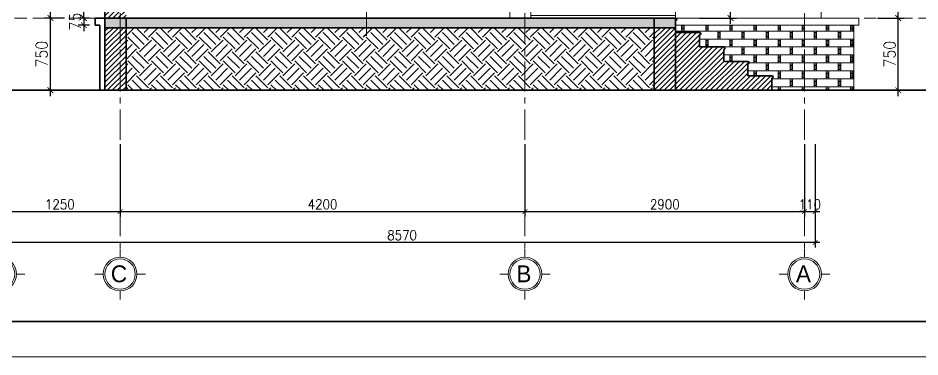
# Model space of a CAD drawing. Header units: millimetres. Extents: x -529782 to -142003, y -492574 to -273331.
# Drawn here: x -238503 to -229147, y -412168 to -408652 of the extents above; entities that cross this region are included whole.
import ezdxf
from ezdxf.enums import TextEntityAlignment as Align

# ---------------------------------------------------------------- set-up
doc = ezdxf.new("R2010")
doc.units = ezdxf.units.MM
doc.header["$LTSCALE"] = 500
doc.header["$MEASUREMENT"] = 0
doc.header["$PDMODE"] = 3
doc.linetypes.add('CENTER', pattern=[2, 1.25, -0.25, 0.25, -0.25])
doc.linetypes.add('HIDDEN', pattern=[0.375, 0.25, -0.125])
doc.layers.get('0').update_dxf_attribs({"linetype": 'CONTINUOUS', "lineweight": 13})
doc.layers.get('Defpoints').update_dxf_attribs({"color": 255, "linetype": 'CONTINUOUS', "lineweight": 13})
for name, color, linetype, lineweight in [('1.cat 30', 30, 'CONTINUOUS', 35), ('1.cot', 2, 'CONTINUOUS', 35), ('2.thay 145', 145, 'CONTINUOUS', 18), ('3.manh 08', 8, 'CONTINUOUS', 9), ('4.dim 08', 8, 'CONTINUOUS', 13), ('5.noi that 15', 15, 'CONTINUOUS', 9), ('6.khuat 75', 75, 'HIDDEN', 18), ('7.tim 67', 67, 'CENTER', 9), ('8.vat lieu 08', 8, 'CONTINUOUS', 5), ('9.text \xad white', 7, 'CONTINUOUS', 15), ('CA.thay 145', 145, 'CONTINUOUS', 18), ('CA.vat lieu 08', 8, 'CONTINUOUS', 5)]:
    doc.layers.add(name, color=color, linetype=linetype, lineweight=lineweight)
doc.styles.add('CA.JSC1', font='')
doc.styles.get("Standard").update_dxf_attribs({"font": 'txt.shx', "width": 0.9})
doc.styles.get('CA.JSC1').set_extended_font_data('.VnAvantH')
doc.dimstyles.new('CA 50', dxfattribs={"dimscale": 0, "dimtxt": 100, "dimasz": 50, "dimexe": 50, "dimexo": 0, "dimgap": 25, "dimtad": 1, "dimdec": 0, "dimzin": 0, "dimdsep": 46, "dimtxsty": 'Standard', "dimblk": 'ARCHTICK', "dimcen": 0.09, "dimdle": 50, "dimclrd": 256, "dimclre": 256, "dimclrt": 7, "dimadec": 0, "dimazin": 0, "dimtfac": 1, "dimtdec": 0, "dimtix": 1, "dimtmove": 2, "dimatfit": 3, "dimldrblk": 'DOT', "dimfxl": 1, "dimtolj": 1, "dimtzin": 0, "dimarcsym": 0})
doc.dimstyles.new('CA 60', dxfattribs={"dimscale": 0, "dimtxt": 120, "dimasz": 60, "dimexe": 60, "dimexo": 0, "dimgap": 30, "dimtad": 1, "dimdec": 0, "dimzin": 0, "dimdsep": 46, "dimtxsty": 'Standard', "dimblk": 'ARCHTICK', "dimcen": 0.09, "dimdle": 60, "dimclrd": 256, "dimclre": 256, "dimclrt": 7, "dimadec": 0, "dimazin": 0, "dimtfac": 1, "dimtdec": 0, "dimtix": 1, "dimtmove": 2, "dimatfit": 3, "dimldrblk": 'DOT', "dimfxl": 1, "dimtolj": 1, "dimtzin": 0, "dimarcsym": 0})

# ---------------------------------------------------------------- blocks, each defined once
blk = doc.blocks.new('khung co loan')
at = {"layer": '1.cat 30'}
blk.add_lwpolyline([(1158.281703106128, -14553.47590842255), (1158.281703106128, -303.4759079545038), (20658.28170374641, -303.4759079545038), (20658.28170374641, -14553.47590842255)], close=True, dxfattribs=at)
at = {"layer": '3.manh 08'}
blk.add_lwpolyline([(0, -14850.00000048772), (21000.00000000023, -14850.00000048772), (21000.00000000023, -4.877219907939434e-07), (0, -4.877219907939434e-07)], close=True, dxfattribs=at)
blk = doc.blocks.new('A$C41BA5761')
at = {"layer": '2.thay 145'}
blk.add_lwpolyline([(839.9994073519047, 524.9998310285737, -3898660.642287513), (839.9994073521084, 525.0001542164828, 1.154242490888426e-06), (839.9994073524431, 524.9999926225864, 1.154242490888426e-06)], format="xyb", dxfattribs=at)
at = {"layer": '3.manh 08'}
for p, q in [((524.9994049160159, 1050.000159478077), (524.9994049160159, 875.0001713204256)), ((174.9994048396911, 525.0001523148676), (-0.000583361616008915, 525.0001523148676)), ((874.9994049923262, 525.0001523148676), (1049.999393193633, 525.0001523148676)), ((524.9994049160159, 0.0001831847475841641), (524.9994049160159, 175.000171342399))]:
    blk.add_line(p, q, dxfattribs=at)
blk.add_arc((524.9994049160159, 525.0001713313977), 349.9999999890093, 359.9999968883953, 359.9999381014106, dxfattribs=at)
blk = doc.blocks.new('_ArchTick')
at = {"color": 1, "linetype": 'ByBlock', "const_width": 0.150000081}
blk.add_lwpolyline([(-0.5000002699998731, -0.5000002699998731), (0.5000002699998731, 0.5000002699998731)], dxfattribs=at)
blk = doc.blocks.new('*D187')
at = {"layer": '4.dim 08', "lineweight": -2, "transparency": 16777216}
for p, q in [((-238694.0814880948, -409962), (-238694.0814880948, -410710)), ((-237444.0814880947, -409962), (-237444.0814880947, -410710)), ((-238744.0814880948, -410660), (-237394.0814880947, -410660))]:
    blk.add_line(p, q, dxfattribs=at)
at = {"layer": 'Defpoints', "color": 0, "transparency": 16777216}
for p in [(-238694.0814880948, -409962), (-237444.0814880947, -409962), (-237444.0814880947, -410660)]:
    blk.add_point(p, dxfattribs=at)
at = {"layer": '4.dim 08', "lineweight": -2, "transparency": 16777216, "xscale": 50, "yscale": 50, "zscale": 50, "rotation": 180}
blk.add_blockref('_ArchTick', (-238694.0814880948, -410660), dxfattribs=at)
at = {"layer": '4.dim 08', "lineweight": -2, "transparency": 16777216, "xscale": 50, "yscale": 50, "zscale": 50}
blk.add_blockref('_ArchTick', (-237444.0814880947, -410660), dxfattribs=at)
at = {"layer": '4.dim 08', "color": 7, "transparency": 16777216, "insert": (-238069.0814880948, -410585), "char_height": 100, "attachment_point": 5}
blk.add_mtext('\\A1;1250', dxfattribs=at)
blk = doc.blocks.new('_DOT')
at = {"color": 1, "linetype": 'ByBlock'}
blk.add_line((-0.5, 0), (-1, 0), dxfattribs=at)
at = {"color": 1, "linetype": 'ByBlock', "const_width": 0.5}
blk.add_lwpolyline([(-0.25, 0, 1), (0.25, 0, 1)], format="xyb", close=True, dxfattribs=at)
blk = doc.blocks.new('*D188')
at = {"layer": '4.dim 08', "lineweight": -2, "transparency": 16777216}
for p, q in [((-237444.0814880947, -409962), (-237444.0814880947, -410710.0000000001)), ((-233244.0814880948, -409962.0000000001), (-233244.0814880948, -410710.0000000001)), ((-237494.0814880947, -410660.0000000001), (-233194.0814880948, -410660.0000000001))]:
    blk.add_line(p, q, dxfattribs=at)
at = {"layer": 'Defpoints', "color": 0, "transparency": 16777216}
for p in [(-237444.0814880947, -409962), (-233244.0814880948, -409962.0000000001), (-233244.0814880948, -410660.0000000001)]:
    blk.add_point(p, dxfattribs=at)
at = {"layer": '4.dim 08', "lineweight": -2, "transparency": 16777216, "xscale": 50, "yscale": 50, "zscale": 50, "rotation": 180}
blk.add_blockref('_ArchTick', (-237444.0814880947, -410660.0000000001), dxfattribs=at)
at = {"layer": '4.dim 08', "lineweight": -2, "transparency": 16777216, "xscale": 50, "yscale": 50, "zscale": 50}
blk.add_blockref('_ArchTick', (-233244.0814880948, -410660.0000000001), dxfattribs=at)
at = {"layer": '4.dim 08', "color": 7, "transparency": 16777216, "insert": (-235344.0814880947, -410585.0000000001), "char_height": 100, "attachment_point": 5}
blk.add_mtext('\\A1;4200', dxfattribs=at)
blk = doc.blocks.new('*D189')
at = {"layer": '4.dim 08', "lineweight": -2, "transparency": 16777216}
for p, q in [((-233244.0814880948, -409962.0000000001), (-233244.0814880948, -410710.0000000001)), ((-230344.0814880948, -409962.0000000001), (-230344.0814880948, -410710.0000000001)), ((-233294.0814880948, -410660.0000000001), (-230294.0814880948, -410660.0000000001))]:
    blk.add_line(p, q, dxfattribs=at)
at = {"layer": 'Defpoints', "color": 0, "transparency": 16777216}
for p in [(-233244.0814880948, -409962.0000000001), (-230344.0814880948, -409962.0000000001), (-230344.0814880948, -410660.0000000001)]:
    blk.add_point(p, dxfattribs=at)
at = {"layer": '4.dim 08', "lineweight": -2, "transparency": 16777216, "xscale": 50, "yscale": 50, "zscale": 50, "rotation": 180}
blk.add_blockref('_ArchTick', (-233244.0814880948, -410660.0000000001), dxfattribs=at)
at = {"layer": '4.dim 08', "lineweight": -2, "transparency": 16777216, "xscale": 50, "yscale": 50, "zscale": 50}
blk.add_blockref('_ArchTick', (-230344.0814880948, -410660.0000000001), dxfattribs=at)
at = {"layer": '4.dim 08', "color": 7, "transparency": 16777216, "insert": (-231794.0814880948, -410585.0000000001), "char_height": 100, "attachment_point": 5}
blk.add_mtext('\\A1;2900', dxfattribs=at)
blk = doc.blocks.new('*D190')
at = {"layer": '4.dim 08', "lineweight": -2, "transparency": 16777216}
for p, q in [((-230344.0814880948, -409962.0000000001), (-230344.0814880948, -410710.0000000001)), ((-230234.0814880948, -409962.0000000001), (-230234.0814880948, -410710.0000000001)), ((-230344.0814880948, -410660.0000000001), (-230394.0814880948, -410660.0000000001)), ((-230344.0814880948, -410660.0000000001), (-230234.0814880948, -410660.0000000001)), ((-230234.0814880948, -410660.0000000001), (-230184.0814880948, -410660.0000000001))]:
    blk.add_line(p, q, dxfattribs=at)
at = {"layer": 'Defpoints', "color": 0, "transparency": 16777216}
for p in [(-230344.0814880948, -409962.0000000001), (-230234.0814880948, -409962.0000000001), (-230234.0814880948, -410660.0000000001)]:
    blk.add_point(p, dxfattribs=at)
at = {"layer": '4.dim 08', "lineweight": -2, "transparency": 16777216, "xscale": 50, "yscale": 50, "zscale": 50}
blk.add_blockref('_ArchTick', (-230344.0814880948, -410660.0000000001), dxfattribs=at)
at = {"layer": '4.dim 08', "lineweight": -2, "transparency": 16777216, "xscale": 50, "yscale": 50, "zscale": 50, "rotation": 180}
blk.add_blockref('_ArchTick', (-230234.0814880948, -410660.0000000001), dxfattribs=at)
at = {"layer": '4.dim 08', "color": 7, "transparency": 16777216, "insert": (-230289.0814880948, -410585.0000000001), "char_height": 100, "attachment_point": 5}
blk.add_mtext('\\A1;110', dxfattribs=at)
blk = doc.blocks.new('*D191')
at = {"layer": '4.dim 08', "lineweight": -2, "transparency": 16777216}
for p, q in [((-238804.0814880948, -409962), (-238804.0814880948, -411031)), ((-230234.0814880948, -409962.0000000001), (-230234.0814880948, -411031)), ((-230184.0814880948, -410981), (-238854.0814880948, -410981))]:
    blk.add_line(p, q, dxfattribs=at)
at = {"layer": 'Defpoints', "color": 0, "transparency": 16777216}
for p in [(-238804.0814880948, -409962), (-230234.0814880948, -409962.0000000001), (-238804.0814880948, -410981)]:
    blk.add_point(p, dxfattribs=at)
at = {"layer": '4.dim 08', "lineweight": -2, "transparency": 16777216, "xscale": 50, "yscale": 50, "zscale": 50, "rotation": 180}
blk.add_blockref('_ArchTick', (-238804.0814880948, -410981), dxfattribs=at)
at = {"layer": '4.dim 08', "lineweight": -2, "transparency": 16777216, "xscale": 50, "yscale": 50, "zscale": 50}
blk.add_blockref('_ArchTick', (-230234.0814880948, -410981), dxfattribs=at)
at = {"layer": '4.dim 08', "color": 7, "transparency": 16777216, "insert": (-234519.0814880948, -410906), "char_height": 100, "attachment_point": 5}
blk.add_mtext('\\A1;8570', dxfattribs=at)
blk = doc.blocks.new('*D198')
at = {"layer": '4.dim 08', "lineweight": -2, "transparency": 16777216}
for p, q in [((-231110.9988260525, -408711.9999999999), (-231110.9988260525, -405691.9999999999)), ((-231433.4988260525, -405751.9999999999), (-231050.9988260525, -405751.9999999999)), ((-231433.4988260525, -408651.9999999999), (-231050.9988260525, -408651.9999999999))]:
    blk.add_line(p, q, dxfattribs=at)
at = {"layer": 'Defpoints', "color": 0, "transparency": 16777216}
for p in [(-231433.4988260525, -405751.9999999999), (-231110.9988260525, -405751.9999999999), (-231433.4988260525, -408651.9999999999)]:
    blk.add_point(p, dxfattribs=at)
at = {"layer": '4.dim 08', "lineweight": -2, "transparency": 16777216, "xscale": 60, "yscale": 60, "zscale": 60}
for p, rotation in [((-231110.9988260525, -405751.9999999999), 90), ((-231110.9988260525, -408651.9999999999), 270)]:
    blk.add_blockref('_ArchTick', p, dxfattribs=dict(at, rotation=rotation))
at = {"layer": '4.dim 08', "color": 7, "transparency": 16777216, "insert": (-231200.9988260525, -407202), "char_height": 120, "attachment_point": 5, "rotation": 90}
blk.add_mtext('\\A1;2900', dxfattribs=at)
blk = doc.blocks.new('*D200')
at = {"layer": '4.dim 08', "lineweight": -2, "transparency": 16777216}
for p, q in [((-229371.9988260525, -409462), (-229371.9988260525, -408592)), ((-229586.9988260525, -408652), (-229311.9988260525, -408652)), ((-229586.9988260525, -409402), (-229311.9988260525, -409402))]:
    blk.add_line(p, q, dxfattribs=at)
at = {"layer": 'Defpoints', "color": 0, "transparency": 16777216}
for p in [(-229586.9988260525, -408652), (-229371.9988260525, -408652), (-229586.9988260525, -409402)]:
    blk.add_point(p, dxfattribs=at)
at = {"layer": '4.dim 08', "lineweight": -2, "transparency": 16777216, "xscale": 60, "yscale": 60, "zscale": 60}
for p, rotation in [((-229371.9988260525, -408652), 90), ((-229371.9988260525, -409402), 270)]:
    blk.add_blockref('_ArchTick', p, dxfattribs=dict(at, rotation=rotation))
at = {"layer": '4.dim 08', "color": 7, "transparency": 16777216, "insert": (-229461.9988260525, -409027.0000000001), "char_height": 120, "attachment_point": 5, "rotation": 90}
blk.add_mtext('\\A1;750', dxfattribs=at)
blk = doc.blocks.new('*D213')
at = {"layer": '4.dim 08', "lineweight": -2, "transparency": 16777216}
for p, q in [((-238166.4988260525, -409461.9999999999), (-238166.4988260525, -408591.9999999998)), ((-238020.4988260525, -408651.9999999998), (-238226.4988260525, -408651.9999999998)), ((-238020.4988260525, -409401.9999999999), (-238226.4988260525, -409401.9999999999))]:
    blk.add_line(p, q, dxfattribs=at)
at = {"layer": 'Defpoints', "color": 0, "transparency": 16777216}
for p in [(-238166.4988260525, -408651.9999999998), (-238020.4988260525, -408651.9999999998), (-238020.4988260525, -409401.9999999999)]:
    blk.add_point(p, dxfattribs=at)
at = {"layer": '4.dim 08', "lineweight": -2, "transparency": 16777216, "xscale": 60, "yscale": 60, "zscale": 60}
for p, rotation in [((-238166.4988260525, -408651.9999999998), 90), ((-238166.4988260525, -409401.9999999999), 270)]:
    blk.add_blockref('_ArchTick', p, dxfattribs=dict(at, rotation=rotation))
at = {"layer": '4.dim 08', "color": 7, "transparency": 16777216, "insert": (-238256.4988260525, -409026.9999999999), "char_height": 120, "attachment_point": 5, "rotation": 90}
blk.add_mtext('\\A1;750', dxfattribs=at)
blk = doc.blocks.new('*D214')
at = {"layer": '4.dim 08', "lineweight": -2, "transparency": 16777216}
for p, q in [((-237819.4988260525, -408651.9999999998), (-237819.4988260525, -408591.9999999998)), ((-237762.9988260525, -408651.9999999998), (-237879.4988260525, -408651.9999999998)), ((-237762.9988260525, -408727.0000000001), (-237879.4988260525, -408727.0000000001)), ((-237819.4988260525, -408651.9999999998), (-237819.4988260525, -408727.0000000001)), ((-237819.4988260525, -408727.0000000001), (-237819.4988260525, -408787.0000000001))]:
    blk.add_line(p, q, dxfattribs=at)
at = {"layer": 'Defpoints', "color": 0, "transparency": 16777216}
for p in [(-237819.4988260525, -408727.0000000001), (-237762.9988260525, -408651.9999999998), (-237762.9988260525, -408727.0000000001)]:
    blk.add_point(p, dxfattribs=at)
at = {"layer": '4.dim 08', "lineweight": -2, "transparency": 16777216, "xscale": 60, "yscale": 60, "zscale": 60}
for p, rotation in [((-237819.4988260525, -408651.9999999998), 270), ((-237819.4988260525, -408727.0000000001), 90)]:
    blk.add_blockref('_ArchTick', p, dxfattribs=dict(at, rotation=rotation))
at = {"layer": '4.dim 08', "color": 7, "transparency": 16777216, "insert": (-237909.4988260525, -408689.5), "char_height": 120, "attachment_point": 5, "rotation": 90}
blk.add_mtext('\\A1;75', dxfattribs=at)
blk = doc.blocks.new('A$C31C4286B')
at = {"layer": '2.thay 145'}
blk.add_circle((491.9114505333504, 947.545449677622), 250.8460404388588, dxfattribs=at)
at = {"layer": '3.manh 08', "color": 8}
blk.add_circle((491.9114505333504, 947.545449677622), 273.6502259333005, dxfattribs=at)
at = {"layer": '5.noi that 15', "color": 2, "ltscale": 5}
blk.add_lwpolyline([(61.49860298237763, 644.1551124546677, 22.3891890828448, 22.3891890828448, 0), (61.49860298237763, 11.19478827965213, 22.3891890828448, 22.3891890828448, 0), (0.0004707459593191743, 11.19478827965213, 0, 0, 0), (0.0004707459593191743, 947.545449677622, 0, 0, 0), (218.2612246000499, 947.545449677622, 0, 0, 0)], format="xyseb", dxfattribs=at)

msp = doc.modelspace()

# ---------------------------------------------------------------- hatches: boundary and pattern name
at = {"layer": '1.cot'}
for points in [[(-237382.5814880948, -408651.9999999998), (-237602.5814880948, -408651.9999999998), (-237602.5814880948, -408751.9999999998), (-237382.5814880948, -408751.9999999998)], [(-231682.5814880948, -408652.0000000001), (-231902.5814880948, -408652.0000000001), (-231902.5814880948, -408752.0000000001), (-231682.5814880948, -408752)]]:
    msp.add_hatch(color=256, dxfattribs=at).paths.add_polyline_path(points)
at = {"layer": '3.manh 08'}
h = msp.add_hatch(dxfattribs=at)
h.set_pattern_fill('ANSI31', color=256, scale=1000, angle=315, style=0)
h.set_pattern_definition([(0, (90029.50117394747, 0), (3.552713678800501e-14, 125), [])])
h.paths.add_polyline_path([(-231682.5814880947, -405252.0000000001), (-233182.5814880945, -405252.0000000001), (-233182.5814880946, -405751.9999999999), (-233182.5814880948, -408652.0000000001), (-231682.5814880948, -408652)])
at = {"layer": '8.vat lieu 08'}
h = msp.add_hatch(dxfattribs=at)
h.set_pattern_fill('AR-CONC', color=256, scale=20, style=0)
h.set_pattern_definition([(49.99999999999999, (90029.50117394747, 0), (143.4520365201507, -12.55042699651902), [15, -165]), (355, (90029.50117394747, 0), (-27.7502667226, 150.4384267400024), [12, -132]), (100.4514, (90041.45550994747, -1.045868), (115.7018763428043, 137.8879084121907), [12.748038, -140.2284224]), (46.18420000000001, (90029.50117394747, 40), (213.4482097251289, -33.10380286580362), [22.5, -247.5]), (96.6356, (90047.28852294748, 37.2413386), (186.9325411097407, 194.8235741800883), [19.1220576, -210.3426]), (351.1842, (90029.50117394747, 40), (186.9323890267254, 194.8237201850649), [18, -198]), (21, (90049.50117394747, 30), (119.3814104236923, -80.52377813306776), [15, -165]), (326.0000000000001, (90049.50117394747, 30), (48.66306638431634, 145.0300090093706), [12, -132]), (71.4514, (90059.44962054747, 23.2896788), (168.044525716298, 64.50609934199048), [12.748038, -140.2284224]), (37.50000000000001, (90029.50117394747, 0), (2.431971063458134, 66.5787707662623), [0, -130.4, 0, -134, 0, -132.5]), (7.499999999999999, (90029.50117394747, 0), (52.61390748842972, 78.88234237647205), [0, -76.39999999999999, 0, -127.4, 0, -50.5]), (327.5, (89984.90117394747, 0), (106.7644872344818, -4.51097434687596), [0, -50, 0, -156, 0, -207]), (317.5, (89964.90117394747, 0), (116.6372338684772, 20.02099646646353), [0, -65, 0, -103.6, 0, -147])])
h.paths.add_polyline_path([(-231902.5814880948, -408652.0000000001), (-237382.5814880948, -408651.9999999998), (-237382.5814880948, -408751.9999999998), (-231902.5814880947, -408752)])
h = msp.add_hatch(dxfattribs=at)
h.set_pattern_fill('BRSTONE', color=256, scale=250, style=0)
h.set_pattern_definition([(0, (48055.9185119053, 0), (0, 82.5), []), (90, (48280.9185119053, 0), (-125, 82.50000000000001), [82.5, -82.5]), (90, (48255.9185119053, 0), (-125, 82.50000000000001), [82.5, -82.5]), (0, (48280.9185119053, 13.75), (125, 82.5), [-225, 25]), (0, (48280.9185119053, 27.5), (125, 82.5), [-225, 25]), (0, (48280.9185119053, 41.25), (125, 82.5), [-225, 25]), (0, (48280.9185119053, 55), (125, 82.5), [-225, 25]), (0, (48280.9185119053, 68.75), (125, 82.5), [-225, 25])])
h.paths.add_polyline_path([(-229832.5814880948, -408727), (-231682.5814880948, -408726.9999999999), (-231682.5814880948, -408802.0000000001), (-231432.5814880948, -408802, -1), (-231432.5814880947, -408827), (-231432.5814880947, -408952.0000000001), (-231182.5814880948, -408952, -1), (-231182.5814880947, -408977), (-231182.5814880948, -409101.9999999999), (-230932.5814880948, -409102, -1), (-230932.5814880948, -409127), (-230932.5814880948, -409252), (-230682.5814880948, -409252, -1), (-230682.5814880948, -409276.9999999999), (-230682.5814880948, -409402), (-229832.5814880948, -409402.0000000001)])
h = msp.add_hatch(dxfattribs=at)
h.set_pattern_fill('EARTH', color=256, scale=700, angle=45, style=0)
h.set_pattern_definition([(45, (90029.50117394747, 0), (1.4210854715202e-14, 247.4873734152916), [175, -175]), (45, (89983.0972914321, 46.40388251536719), (1.4210854715202e-14, 247.4873734152916), [175, -175]), (45, (89936.69340891673, 92.80776503073437), (1.4210854715202e-14, 247.4873734152916), [175, -175]), (135, (89936.69340891673, 123.7436867076458), (-247.4873734152916, 4.263256414560601e-14), [175, -175]), (135, (89983.0972914321, 170.147569223013), (-247.4873734152916, 4.263256414560601e-14), [175, -175]), (135, (90029.50117394747, 216.5514517383802), (-247.4873734152916, 4.263256414560601e-14), [175, -175])])
h.paths.add_polyline_path([(-231902.5814880948, -408752.0000000001), (-237382.5814880948, -408751.9999999998), (-237382.5814880948, -409401.9999999999), (-231902.5814880948, -409401.9999999999)])
at = {"layer": 'CA.vat lieu 08'}
h = msp.add_hatch(dxfattribs=at)
h.set_pattern_fill('ANSI31', color=256, scale=300, style=0)
h.set_pattern_definition([(45, (16700.91851190536, 0), (-26.51650429449553, 26.51650429449553), [])])
h.paths.add_polyline_path([(-237382.5814880948, -398751.9999999999), (-237602.5814880948, -398751.9999999998), (-237602.5814880948, -401651.9999999998), (-237382.5814880948, -401651.9999999998)])
h.paths.add_polyline_path([(-233182.5814880943, -398867.1587747609), (-233182.5814880942, -398752.0000000001), (-233402.5814880944, -398752), (-233402.5814880943, -398982), (-233182.5814880943, -398982)])
h.paths.add_polyline_path([(-233182.5814880944, -401151.9999999999), (-233292.5814880943, -401151.9999999999), (-233292.5814880943, -400802), (-233402.5814880944, -400802.0000000001), (-233402.5814880944, -401652.0000000001), (-233182.5814880944, -401652.0000000001)])
h.paths.add_polyline_path([(-233182.5814880944, -402052.0000000001), (-233402.5814880944, -402052), (-233402.5814880944, -402244.0000859864), (-233182.5814880944, -402244.0000859865)])
h.paths.add_polyline_path([(-237382.5814880948, -402051.9999999998), (-237602.5814880947, -402051.9999999998), (-237602.5814880948, -404951.9999999998), (-237382.5814880948, -404951.9999999998)])
h.paths.add_polyline_path([(-231682.5814880948, -404802.0000000001), (-231742.5814880946, -404810.1818181819), (-231742.5814880947, -404812.9090909092), (-231762.581488095, -404812.9090909092), (-231902.5814880948, -404832.0000000001), (-231902.5814880948, -404952), (-231682.5814880948, -404952.0000000001)])
h.paths.add_polyline_path([(-233182.5814880945, -405352.0000000001), (-233402.5814880945, -405351.9999999999), (-233402.5814880945, -405551.9999999999), (-233182.5814880945, -405551.9999999999)])
h.paths.add_polyline_path([(-237382.5814880949, -405351.9999999999), (-237602.5814880948, -405351.9999999998), (-237602.5814880948, -408651.9999999998), (-237382.5814880949, -408651.9999999998)])
h.paths.add_polyline_path([(-231682.5814880948, -408752.0000000001), (-231902.5814880948, -408752.0000000001), (-231902.5814880948, -409402), (-231682.5814880948, -409402.0000000001)])
h.paths.add_polyline_path([(-230932.5814880948, -409127, 1), (-230932.5814880948, -409102), (-231182.5814880948, -409102), (-231182.5814880947, -408977, 1), (-231182.5814880948, -408952), (-231432.5814880948, -408952), (-231432.5814880947, -408827, 1), (-231432.5814880948, -408802), (-231682.5814880948, -408802), (-231682.5814880948, -409402), (-230682.5814880948, -409402), (-230682.5814880947, -409276.9999999999, 1), (-230682.5814880948, -409252), (-230932.5814880948, -409252)])
h.paths.add_polyline_path([(-237382.5814880948, -408751.9999999998), (-237602.5814880948, -408751.9999999998), (-237602.5814880948, -409402), (-237382.5814880948, -409402.0000000001)])

# ---------------------------------------------------------------- linework, layer by layer
at = {"layer": '1.cat 30'}
for p, q in [((-237602.5814880948, -408651.9999999998), (-237602.5814880948, -398487.0581446034)), ((-237602.5814880948, -408651.9999999998), (-237702.5814880948, -408651.9999999998)), ((-237702.5814880948, -408651.9999999998), (-237702.5814880948, -408727.0000000001)), ((-237702.5814880948, -408727.0000000001), (-237652.5814880948, -408727.0000000001)), ((-237652.5814880948, -408727.0000000001), (-237652.5814880948, -409401.9999999999)), ((-237602.5814880948, -409402), (-237602.5814880948, -408651.9999999998)), ((-231682.5814880948, -408652.0000000001), (-237602.5814880948, -408651.9999999998)), ((-237382.5814880948, -409402), (-237382.5814880948, -408651.9999999998)), ((-231902.5814880948, -408652.0000000001), (-231902.5814880948, -409401.9999999999)), ((-231682.5814880948, -408652.0000000001), (-231682.5814880948, -409401.9999999999)), ((-231682.5814880948, -408676.9999999999), (-231682.5814880948, -408802)), ((-231682.5814880948, -408752.0000000001), (-237602.5814880948, -408751.9999999998)), ((-231682.5814880948, -408802), (-231432.5814880948, -408802)), ((-231432.5814880947, -408827), (-231432.5814880948, -408952)), ((-231432.5814880948, -408952), (-231182.5814880948, -408952)), ((-231182.5814880947, -408977), (-231182.5814880948, -409102)), ((-231182.5814880948, -409102), (-230932.5814880948, -409102)), ((-230932.5814880948, -409127), (-230932.5814880948, -409252)), ((-230932.5814880948, -409252), (-230682.5814880948, -409252)), ((-230682.5814880948, -409402), (-230682.5814880948, -409276.9999999999)), ((-230682.5814880947, -409276.9999999999), (-230682.5814880948, -409402)), ((-223600.2437841342, -409402), (-244886.5840157711, -409402))]:
    msp.add_line(p, q, dxfattribs=at)
for centre, radius in [((-231682.5814880948, -408664.5), 12.49999999997089), ((-231432.5814880948, -408814.5), 12.5), ((-231182.5814880948, -408964.5), 12.5), ((-230932.5814880948, -409114.5), 12.5), ((-230682.5814880948, -409264.5), 12.5)]:
    msp.add_arc(centre, radius, 270, 90, dxfattribs=at)
at = {"layer": '2.thay 145'}
for p, q in [((-233402.5814880945, -405751.9999999999), (-233402.5814880947, -408652)), ((-233182.5814880946, -405751.9999999999), (-233182.5814880948, -408652)), ((-229782.5814880948, -408651.9999999999), (-229782.5814880948, -408727))]:
    msp.add_line(p, q, dxfattribs=at)
at = {"layer": '6.khuat 75'}
msp.add_line((-223600.2437841342, -408652), (-244886.5840157712, -408652), dxfattribs=at)
at = {"layer": '7.tim 67', "ltscale": 0.5}
for p, q in [((-237444.0814880948, -394102.6526801315), (-237444.0814880948, -411046)), ((-233244.0814880948, -394102.6526801315), (-233244.0814880948, -411046.0000000001)), ((-230344.0814880948, -394102.6526801315), (-230344.0814880948, -411046.0000000001))]:
    msp.add_line(p, q, dxfattribs=at)
at = {"layer": 'CA.thay 145'}
for p, q in [((-231682.5814880948, -408652), (-231682.5814880948, -405252.0000000001)), ((-230172.5814880949, -408651.9999999999), (-230172.5814880949, -405252.0000000001)), ((-231682.5814880948, -408652), (-229782.5814880948, -408651.9999999999)), ((-231682.5814880948, -408727), (-229782.5814880948, -408727)), ((-229832.5814880948, -409402), (-229832.5814880948, -408727)), ((-229832.5814880948, -409402), (-229832.5814880948, -408727))]:
    msp.add_line(p, q, dxfattribs=at)

# ---------------------------------------------------------------- block references
at = {"layer": '2.thay 145'}
for name, p, xscale, yscale, zscale in [('khung co loan', (-246325.0826620421, -393725.7584568972), 1.241924691043096, 1.241924691072199, 1.241924691059295), ('A$C31C4286B', (-234917.5536761383, -408837.9300785743), 0.5, 0.5, 0.5)]:
    msp.add_blockref(name, p, dxfattribs=dict(at, xscale=xscale, yscale=yscale, zscale=zscale))
at = {"layer": '2.thay 145', "xscale": 0.5, "yscale": 0.5, "zscale": 0.5, "rotation": 90}
for p in [(-238431.5814119374, -411570.9996965968), (-237181.5814119373, -411570.9996965968), (-232981.5814119373, -411570.9996965969), (-230081.5814119374, -411570.9996965969)]:
    msp.add_blockref('A$C41BA5761', p, dxfattribs=at)

# ---------------------------------------------------------------- texts
at = {"layer": '9.text \xad white', "style": 'CA.JSC1'}
for s, p in [('c', (-237455.8314338173, -411305.7496776162)), ('b', (-233255.8314338173, -411305.7496776163)), ('a', (-230355.8314338173, -411305.7496776163))]:
    msp.add_text(s, height=174.9999882000658, dxfattribs=at).set_placement(p, align=Align.MIDDLE)

# ---------------------------------------------------------------- dimensions: what is measured, and where the dimension line sits
at = {"layer": '4.dim 08'}
for base, p1, p2, picture, middle in [((-231110.9988260525, -405751.9999999999), (-231433.4988260525, -408651.9999999999), (-231433.4988260525, -405751.9999999999), '*D198', (-231200.9988260525, -407202)), ((-238166.4988260525, -408651.9999999998), (-238020.4988260525, -409401.9999999999), (-238020.4988260525, -408651.9999999998), '*D213', (-238256.4988260525, -409026.9999999999)), ((-237819.4988260525, -408727.0000000001), (-237762.9988260525, -408651.9999999998), (-237762.9988260525, -408727.0000000001), '*D214', (-237909.4988260525, -408689.5)), ((-229371.9988260525, -408652), (-229586.9988260525, -409402), (-229586.9988260525, -408652), '*D200', (-229461.9988260525, -409027.0000000001))]:
    dim = msp.add_linear_dim(base=base, p1=p1, p2=p2, angle=90, dimstyle='CA 60', override={"dimscale": 1}, dxfattribs=at)
    dim.commit()
    dim.dimension.update_dxf_attribs({"geometry": picture, "text_midpoint": middle})
at = {"layer": '4.dim 08', "color": 251}
for base, p1, p2, picture, middle in [((-238804.0814880948, -410981), (-230234.0814880948, -409962.0000000001), (-238804.0814880948, -409962), '*D191', (-234519.0814880948, -410906)), ((-237444.0814880947, -410660), (-238694.0814880948, -409962), (-237444.0814880947, -409962), '*D187', (-238069.0814880948, -410585)), ((-233244.0814880948, -410660.0000000001), (-237444.0814880947, -409962), (-233244.0814880948, -409962.0000000001), '*D188', (-235344.0814880947, -410585.0000000001)), ((-230344.0814880948, -410660.0000000001), (-233244.0814880948, -409962.0000000001), (-230344.0814880948, -409962.0000000001), '*D189', (-231794.0814880948, -410585.0000000001)), ((-230234.0814880948, -410660.0000000001), (-230344.0814880948, -409962.0000000001), (-230234.0814880948, -409962.0000000001), '*D190', (-230289.0814880948, -410585.0000000001))]:
    dim = msp.add_linear_dim(base=base, p1=p1, p2=p2, angle=180, dimstyle='CA 50', override={"dimscale": 1}, dxfattribs=at)
    dim.commit()
    dim.dimension.update_dxf_attribs({"geometry": picture, "text_midpoint": middle})

doc.saveas('drawing.dxf')
